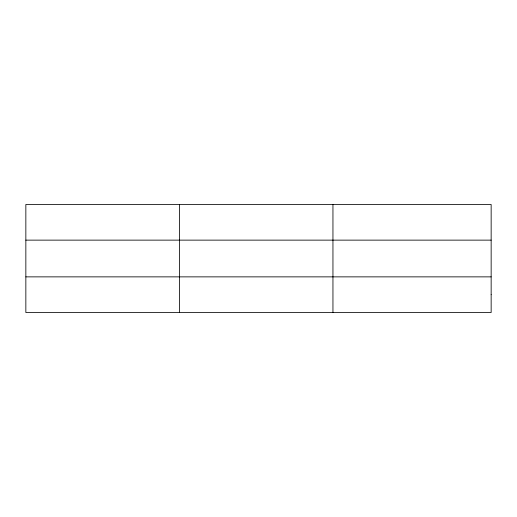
<?xml version="1.0" encoding="UTF-8"?>
<svg xmlns="http://www.w3.org/2000/svg" width="517" height="517" viewBox="0 0 517 517"><rect width="100%" height="100%" fill="white"/><g stroke="black" fill="none" stroke-linecap="round" stroke-linejoin="round"><path stroke-width="0.78" d="M179.399 312.514L179.399 204.486M332.948 312.514L332.948 204.486M25.85 240.134L491.15 240.134M25.85 276.866L491.15 276.866M491.15 294.69L491.15 312.514L25.85 312.514L25.85 204.486L491.15 204.486L491.15 294.69"/></g></svg>
